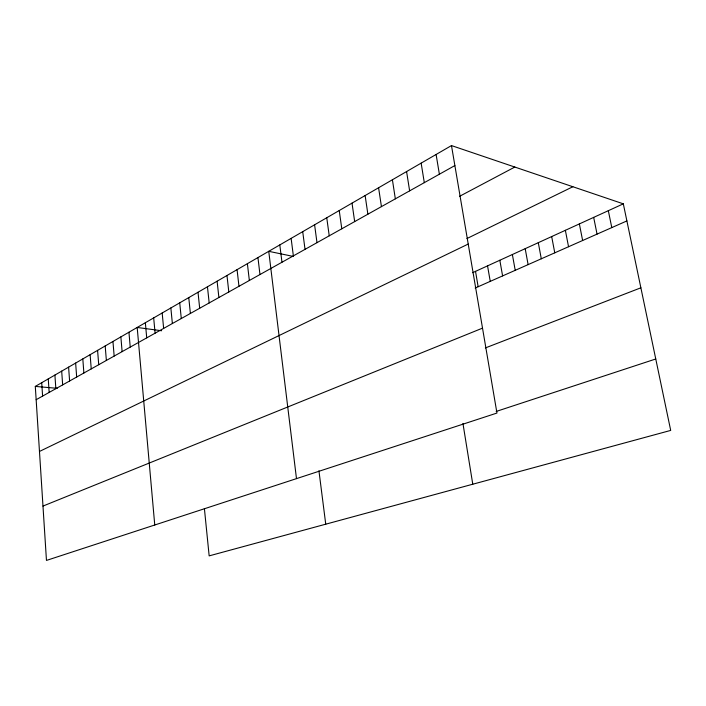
<?xml version="1.0" encoding="UTF-8"?>
<svg xmlns="http://www.w3.org/2000/svg" width="706" height="706" viewBox="0 0 706 706"><rect width="100%" height="100%" fill="white"/><g stroke="black" fill="none" stroke-linecap="round" stroke-linejoin="round"><path stroke-width="1.06" d="M451.478 145.577L496.953 413.054L46.464 560.423L35.3 386.411L451.478 145.577L623.319 203.84L670.7 430.413L209.161 555.878L204.396 508.488M36.156 399.702L454.876 165.557M459.606 196.294L514.815 167.048M466.922 238.557L572.866 186.737M39.474 451.452L468.219 244.055M472.579 272.701L623.319 203.84M475.182 288.039L626.884 220.925M42.978 506.078L482.516 328.14M485.357 347.934L640.871 287.801M496.15 411.457L655.759 358.983M35.3 386.411L57.23 388.318M161.639 330.761L137.185 327.452L154.755 524.999M293.405 256.454L268.748 251.318L296.485 478.633M608.325 210.688L611.793 227.606M593.675 217.377L597.047 234.127M579.361 223.917L582.635 240.508M565.365 230.315L568.542 246.738M551.677 236.563L554.766 252.836M538.29 242.679L541.299 258.793M525.193 248.662L528.114 264.626M512.371 254.522L515.221 270.327M499.83 260.249L502.601 275.914M487.546 265.862L490.246 281.376M475.526 271.351L478.147 286.733M436.105 154.473L439.379 174.223M421.147 163.13L424.306 182.66M462.942 423.441L472.773 484.219M406.585 171.558L409.63 190.858M392.404 179.765L395.342 198.854M378.592 187.761L381.434 206.629M365.134 195.544L367.879 214.209M352.02 203.134L354.668 221.596M339.233 210.529L341.792 228.797M326.754 217.748L329.234 235.822M314.594 224.79L316.985 242.67M302.715 231.665L305.027 249.35M291.128 238.372L293.361 255.881M318.935 470.787L325.74 524.187M279.805 244.92L281.968 262.244M257.946 257.566L259.967 274.546M247.391 263.682L249.35 280.485M237.075 269.648L238.963 286.292M226.979 275.49L228.815 291.966M217.113 281.2L218.886 297.517M207.458 286.786L209.179 302.953M198.015 292.249L199.683 308.257M188.767 297.605L190.382 313.464M179.721 302.839L181.283 318.547M170.852 307.966L172.37 323.533M162.177 312.987L163.642 328.414M153.679 317.912L155.099 333.188M145.348 322.73L146.724 337.874M128.942 332.226L130.231 347.096M120.867 336.894L122.112 351.632M112.951 341.475L114.16 356.08M105.194 345.966L106.368 360.439M97.587 350.37L98.725 364.711M90.13 354.686L91.233 368.903M82.814 358.913L83.882 373.015M75.639 363.069L76.672 377.048M68.597 367.138L69.603 381.002M61.687 371.135L62.657 384.885M54.909 375.062L55.845 388.688M48.255 378.91L49.164 392.43M41.716 382.696L42.598 396.101"/></g></svg>
